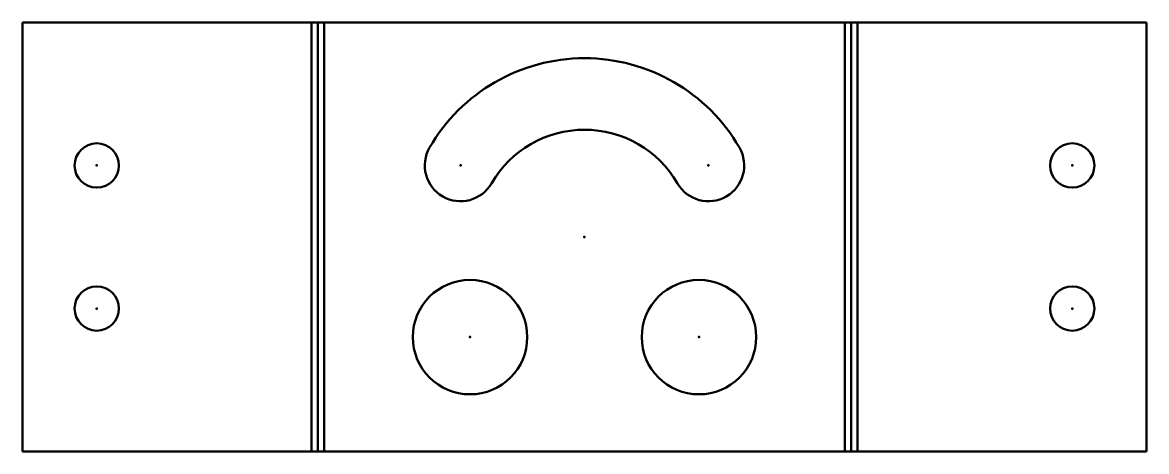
# Model space of a CAD drawing. Header units: millimetres. Extents: x 0 to 78.6, y -30 to 0.
import ezdxf

# ---------------------------------------------------------------- set-up
doc = ezdxf.new("R2010")
doc.units = ezdxf.units.MM
for name, color, linetype, lineweight in [('IV_ARC_CENTERS', 7, 'Continuous', 50), ('IV_BEND_DOWN', 7, 'Continuous', 50), ('IV_INTERIOR_PROFILES', 7, 'Continuous', 50), ('IV_OUTER_PROFILE', 7, 'Continuous', 50), ('IV_TANGENT', 7, 'Continuous', 50)]:
    doc.layers.add(name, color=color, linetype=linetype, lineweight=lineweight)

msp = doc.modelspace()

# ---------------------------------------------------------------- linework, layer by layer
at = {"layer": 'IV_ARC_CENTERS'}
for p in [(5.19, -10), (30.619, -10), (47.94, -10), (73.369, -10), (39.279, -15), (39.279, -15), (5.19, -20), (73.369, -20), (31.279, -22), (47.279, -22)]:
    msp.add_point(p, dxfattribs=at)
at = {"layer": 'IV_BEND_DOWN'}
for p, q in [((57.919, -30), (57.919, 0)), ((20.64, 0), (20.64, -30))]:
    msp.add_line(p, q, dxfattribs=at)
at = {"layer": 'IV_INTERIOR_PROFILES'}
for centre, radius in [((5.19, -10), 1.55), ((73.369, -10), 1.55), ((31.279, -22), 4), ((47.279, -22), 4), ((5.19, -20), 1.55), ((73.369, -20), 1.55)]:
    msp.add_circle(centre, radius, dxfattribs=at)
for centre, radius, start, end in [((39.279, -15), 12.5, 30, 150), ((39.279, -15), 7.5, 30, 150), ((30.619, -10), 2.5, 150, 330), ((47.94, -10), 2.5, 210, 30)]:
    msp.add_arc(centre, radius, start, end, dxfattribs=at)
at = {"layer": 'IV_OUTER_PROFILE'}
for p, q in [((0, -30), (0, 0)), ((0, 0), (78.559, 0)), ((78.559, 0), (78.559, -30)), ((78.559, -30), (0, -30))]:
    msp.add_line(p, q, dxfattribs=at)
at = {"layer": 'IV_TANGENT'}
for p, q in [((20.19, -30), (20.19, 0)), ((57.469, -30), (57.469, 0)), ((21.089, 0), (21.089, -30)), ((58.369, 0), (58.369, -30))]:
    msp.add_line(p, q, dxfattribs=at)

doc.saveas('drawing.dxf')
